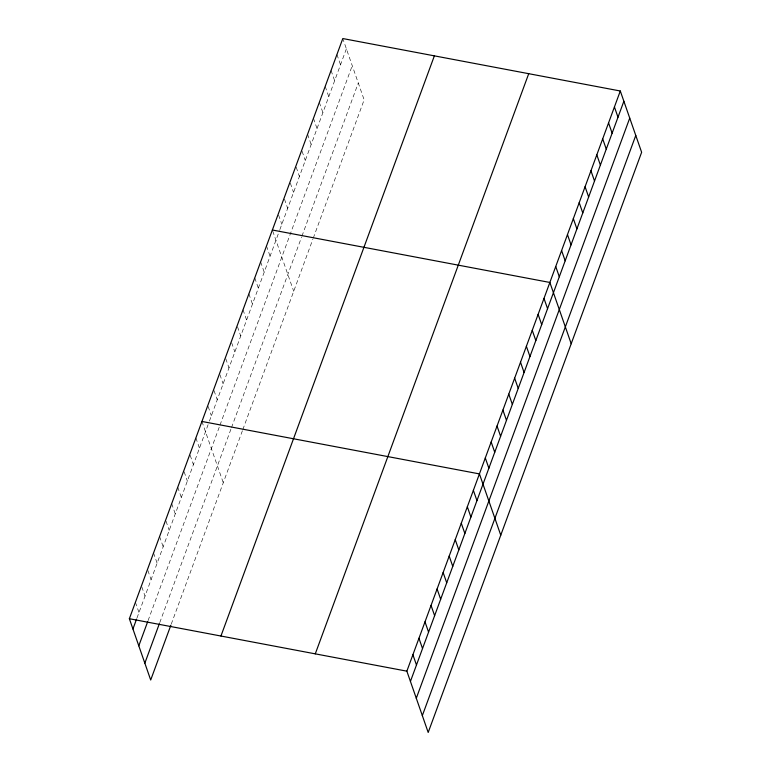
<?xml version="1.0" encoding="UTF-8"?>
<svg xmlns="http://www.w3.org/2000/svg" width="771" height="771" viewBox="0 0 771 771"><rect width="100%" height="100%" fill="white"/><g stroke="black" fill="none" stroke-linecap="round" stroke-linejoin="round"><path stroke-width="0.58" stroke-dasharray="3.85 2.89" d="M136.968 618.024L209.028 422.151M209.423 421.091L279.468 230.693M279.854 229.633L346.381 48.814M148.071 620.616L219.59 426.228M219.976 425.158L352.241 65.651M159.761 622.621L231.107 428.686M231.502 427.616L301.538 237.227M301.933 236.157L358.284 82.998M171.268 624.115L242.451 430.623M242.836 429.563L312.881 239.174M313.277 238.104L364.143 99.835L343.162 39.572M336.937 54.5L340.512 64.764M331.067 70.46L334.643 80.724M325.198 86.41L328.764 96.674M319.329 102.37L322.895 112.633M313.46 118.32L317.026 128.584M307.59 134.279L311.156 144.543M302.078 151.261L305.287 160.493M296.209 167.211L299.418 176.453M290.339 183.17L293.549 192.403M284.47 199.12L287.679 208.363M278.591 215.08L281.81 224.313M272.722 231.03L293.712 291.293M266.496 245.959L270.072 256.223M260.627 261.918L264.202 272.182M254.758 277.868L258.333 288.132M248.888 293.828L252.464 304.082M243.019 309.778L246.595 320.042M237.507 326.759L240.725 335.992M231.637 342.719L234.856 351.952M225.768 358.669L228.987 367.902M219.899 374.629L223.118 383.862M214.03 390.579L217.249 399.812M208.16 406.529L211.379 415.771M201.935 421.458L223.272 482.742M195.882 437.899L199.458 448.163M190.196 455.362L193.415 464.605M184.153 471.804L187.363 481.037M177.744 487.214L181.32 497.478M171.692 503.656L175.268 513.92M166.006 521.119L169.225 530.352M159.597 536.529L163.173 546.793M153.554 552.971L157.13 563.225M147.868 570.434L151.077 579.667M141.816 586.866L145.035 596.108M135.407 602.286L138.982 612.54"/><path stroke-width="1.16" d="M170.863 625.214L150.702 680.003L129.364 618.718L342.806 38.55L620.298 90.997L641.636 152.282L428.194 732.45L406.857 671.165L620.298 90.997M132.94 628.982L136.563 619.123M138.799 645.819L147.675 621.705M144.842 663.166L159.356 623.71M220.94 636.027L434.372 55.859M315.281 653.856L528.723 73.688M410.432 681.429L623.864 101.261M416.292 698.266L629.734 118.098M422.335 715.613L635.776 135.445M272.365 230.009L549.858 282.456L571.205 343.741M201.935 421.458L479.427 473.905L500.764 535.19M129.364 618.718L406.857 671.165M614.429 106.947L617.995 117.211M608.56 122.907L612.126 133.171M602.691 138.857L606.257 149.121M596.812 154.817L600.387 165.081M590.943 170.767L594.518 181.031M585.073 186.727L588.649 196.99M579.204 202.677L582.78 212.941M573.335 218.636L576.91 228.9M567.466 234.586L571.041 244.85M561.596 250.546L565.172 260.81M555.727 266.496L559.303 276.76M543.989 298.406L547.564 308.67M538.119 314.366L541.695 324.62M532.25 330.316L535.826 340.58M526.381 346.275L529.956 356.53M520.512 362.225L524.087 372.489M514.643 378.185L518.218 388.439M508.773 394.135L512.349 404.399M502.904 410.095L506.48 420.349M497.035 426.045L500.61 436.309M491.166 441.995L494.741 452.259M485.296 457.955L488.872 468.219M473.375 490.346L476.95 500.61M467.332 506.788L470.908 517.052M461.28 523.22L464.855 533.484M455.237 539.661L458.812 549.925M449.185 556.103L452.76 566.357M443.142 572.535L446.717 582.799M437.09 588.977L440.665 599.24M431.047 605.418L434.622 615.672M424.994 621.85L428.57 632.114M418.952 638.292L422.527 648.556M412.899 654.733L416.475 664.987"/></g></svg>
